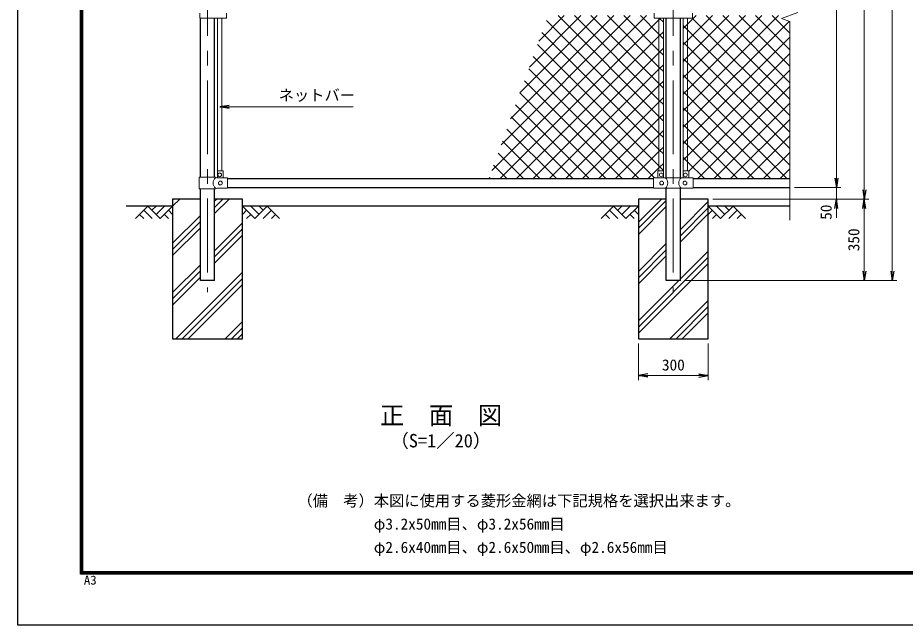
# Model space of a CAD drawing. Units: millimetres, scale not verified. Extents: x -4200 to 4200, y -2970 to 2970.
# Drawn here: x -4200 to -389, y -2970 to -361 of the extents above; entities that cross this region are included whole.
import ezdxf
from ezdxf.enums import TextEntityAlignment as Align

# ---------------------------------------------------------------- set-up
doc = ezdxf.new("R2010")
doc.units = ezdxf.units.MM
doc.header["$LTSCALE"] = 10
doc.linetypes.add('USER1', pattern=[50.8, 31.75, -6.35, 6.35, -6.35])
for name, color, linetype, lineweight in [('0-0_D-TTL-TXT', 7, 'Continuous', 25), ('0-3_D-BMK', 2, 'USER1', 13), ('0-4_D-STR1', 1, 'Continuous', 25), ('0-5_D-STR-DIM', 7, 'Continuous', 13), ('0-8_D-DCR-HCH', 7, 'Continuous', 13), ('0-9_D-STR4', 7, 'Continuous', 25), ('0-A_D-BGD', 7, 'Continuous', 25), ('0-B_D-STR3', 3, 'Continuous', 13), ('0-C_D-STR-TXT', 7, 'Continuous', 13), ('0-D_D-STR2', 7, 'Continuous', 13), ('0-E_D-TTL', 7, 'Continuous', 25)]:
    doc.layers.add(name, color=color, linetype=linetype, lineweight=lineweight)
doc.layers.add('0-6_0', color=7, linetype='Continuous')
doc.styles.add('ＭＳ ゴシック', font='')
doc.styles.get('ＭＳ ゴシック').set_extended_font_data('MS Gothic')

# ---------------------------------------------------------------- blocks, each defined once
blk = doc.blocks.new('_Open')
at = {"layer": '0-6_0'}
blk.add_line((-10, 1.667), (0, 0), dxfattribs=at)
blk.add_lwpolyline([(-10, -1.667), (0, 0), (-10, 0)], dxfattribs=at)

msp = doc.modelspace()

# ---------------------------------------------------------------- linework, layer by layer
at = {"layer": '0-3_D-BMK'}
for p, q in [((-3384.65, 1910.23), (-3384.65, -1539.77)), ((-1384.65, 1910.23), (-1384.65, -1539.77))]:
    msp.add_line(p, q, dxfattribs=at)
at = {"layer": '0-4_D-STR1'}
for p, q in [((-3414.9, -1045.67), (-3414.9, -362.27)), ((-3354.4, -1045.67), (-3354.4, -362.27)), ((-1414.9, -1048.37), (-1414.9, -362.07)), ((-1354.4, -1048.37), (-1354.4, -362.07)), ((-3299.65, -1051.77), (-1469.65, -1051.77)), ((-1299.65, -1051.77), (-884.65, -1051.77)), ((-3414.9, -1489.77), (-3414.9, -1095.67)), ((-3354.4, -1489.77), (-3354.4, -1095.67)), ((-3299.65, -1089.77), (-1469.65, -1089.77)), ((-1354.4, -1489.77), (-1354.4, -1093.17)), ((-1299.65, -1089.77), (-884.65, -1089.77)), ((-3354.4, -1489.77), (-3414.9, -1489.77)), ((-1359.25, -1489.77), (-1410.05, -1489.77))]:
    msp.add_line(p, q, dxfattribs=at)
msp.add_lwpolyline([(-1354.4, -1489.77), (-1414.9, -1489.77), (-1414.9, -1093.17)], dxfattribs=at)
at = {"layer": '0-5_D-STR-DIM'}
for p, q in [((-684.65, 1820.23), (-684.65, -1049.77)), ((-564.65, 1820.23), (-564.65, -1099.77)), ((-444.65, 1820.23), (-444.65, -1449.77)), ((-919.89, -364.6), (-849.42, -338.95)), ((-884.65, -377.42), (-919.89, -364.6)), ((-884.65, -377.42), (-884.65, -1229.77)), ((-684.65, -1049.77), (-684.65, -1009.77)), ((-864.65, -1089.77), (-664.65, -1089.77)), ((-864.65, -1089.77), (-664.65, -1089.77)), ((-684.65, -1089.77), (-684.65, -1139.77)), ((-1214.65, -1139.77), (-664.65, -1139.77)), ((-1214.65, -1139.77), (-544.65, -1139.77)), ((-1214.65, -1139.77), (-544.65, -1139.77)), ((-684.65, -1179.77), (-684.65, -1219.77)), ((-564.65, -1179.77), (-564.65, -1449.77)), ((-1334.4, -1489.77), (-424.65, -1489.77)), ((-1334.4, -1489.77), (-544.65, -1489.77)), ((-1534.65, -1759.77), (-1534.65, -1917.09)), ((-1234.65, -1759.77), (-1234.65, -1917.09)), ((-1494.65, -1897.09), (-1274.65, -1897.09))]:
    msp.add_line(p, q, dxfattribs=at)
at = {"layer": '0-8_D-DCR-HCH'}
for p, q in [((-3534.65, -1170.23), (-3504.2, -1139.77)), ((-3534.65, -1143.71), (-3530.72, -1139.77)), ((-3354.4, -1202.11), (-3292.07, -1139.77)), ((-3354.4, -1175.59), (-3318.58, -1139.77)), ((-3354.4, -1149.08), (-3345.1, -1139.77)), ((-1534.65, -1238.52), (-1435.91, -1139.77)), ((-3641.08, -1169.77), (-3694.29, -1222.99)), ((-3641.08, -1169.77), (-3587.87, -1222.99)), ((-3623.34, -1187.51), (-3605.6, -1169.77)), ((-3605.6, -1205.25), (-3570.13, -1169.77)), ((-3587.87, -1222.99), (-3534.65, -1169.77)), ((-3181.44, -1222.99), (-3234.65, -1169.77)), ((-3163.7, -1205.25), (-3199.18, -1169.77)), ((-3128.23, -1169.77), (-3181.44, -1222.99)), ((-3145.87, -1187.6), (-3163.7, -1169.77)), ((-3128.23, -1169.77), (-3075.02, -1222.99)), ((-1641.08, -1169.77), (-1694.29, -1222.99)), ((-1641.08, -1169.77), (-1587.87, -1222.99)), ((-1623.34, -1187.51), (-1605.6, -1169.77)), ((-1605.6, -1205.25), (-1570.13, -1169.77)), ((-1587.87, -1222.99), (-1534.65, -1169.77)), ((-1534.65, -1265.03), (-1414.9, -1145.28)), ((-1534.65, -1291.55), (-1414.9, -1171.8)), ((-1354.4, -1270.4), (-1234.65, -1150.65)), ((-1354.4, -1296.91), (-1234.65, -1177.16)), ((-1181.44, -1222.99), (-1234.65, -1169.77)), ((-1163.7, -1205.25), (-1199.18, -1169.77)), ((-1128.23, -1169.77), (-1181.44, -1222.99)), ((-1145.87, -1187.6), (-1163.7, -1169.77)), ((-1128.23, -1169.77), (-1075.02, -1222.99)), ((-3676.55, -1205.25), (-3658.73, -1222.99)), ((-3658.82, -1187.51), (-3623.18, -1222.99)), ((-3570.13, -1205.25), (-3552.31, -1222.99)), ((-3552.39, -1187.51), (-3534.65, -1205.17)), ((-3534.65, -1329.33), (-3414.9, -1209.58)), ((-3216.92, -1187.51), (-3234.65, -1205.17)), ((-3199.18, -1205.25), (-3217, -1222.99)), ((-3110.49, -1187.51), (-3146.13, -1222.99)), ((-3092.76, -1205.25), (-3110.57, -1222.99)), ((-1676.55, -1205.25), (-1658.73, -1222.99)), ((-1658.82, -1187.51), (-1623.18, -1222.99)), ((-1570.13, -1205.25), (-1552.31, -1222.99)), ((-1552.39, -1187.51), (-1534.65, -1205.17)), ((-1354.4, -1323.43), (-1234.65, -1203.68)), ((-1216.92, -1187.51), (-1234.65, -1205.17)), ((-1199.18, -1205.25), (-1217, -1222.99)), ((-1110.49, -1187.51), (-1146.13, -1222.99)), ((-1092.76, -1205.25), (-1110.57, -1222.99)), ((-3534.65, -1355.84), (-3414.9, -1236.09)), ((-3354.4, -1361.21), (-3234.65, -1241.46)), ((-3534.65, -1382.36), (-3414.9, -1262.61)), ((-3354.4, -1387.73), (-3234.65, -1267.98)), ((-3354.4, -1414.24), (-3234.65, -1294.49)), ((-1534.65, -1450.65), (-1414.9, -1330.9)), ((-1534.65, -1477.16), (-1414.9, -1357.41)), ((-1354.4, -1482.53), (-1234.65, -1362.78)), ((-1534.65, -1503.68), (-1414.9, -1383.93)), ((-1534.65, -1689.3), (-1234.65, -1389.3)), ((-3534.65, -1541.46), (-3414.9, -1421.71)), ((-1534.65, -1715.81), (-1234.65, -1415.81)), ((-3534.65, -1567.98), (-3414.9, -1448.23)), ((-3534.65, -1594.49), (-3414.9, -1474.74)), ((-3520.84, -1739.77), (-3234.65, -1453.59)), ((-3494.32, -1739.77), (-3234.65, -1480.11)), ((-3467.8, -1739.77), (-3234.65, -1506.62)), ((-1534.65, -1662.78), (-1361.65, -1489.77)), ((-1399.52, -1739.77), (-1234.65, -1574.91)), ((-1373, -1739.77), (-1234.65, -1601.43)), ((-1346.48, -1739.77), (-1234.65, -1627.95)), ((-3308.7, -1739.77), (-3234.65, -1665.72)), ((-3282.19, -1739.77), (-3234.65, -1692.24)), ((-3255.67, -1739.77), (-3234.65, -1718.76))]:
    msp.add_line(p, q, dxfattribs=at)
at = {"layer": '0-9_D-STR4'}
for p, q in [((-3414.9, -1139.77), (-3534.65, -1139.77)), ((-3234.65, -1139.77), (-3354.4, -1139.77)), ((-1414.9, -1139.77), (-1534.65, -1139.77)), ((-1234.65, -1139.77), (-1354.4, -1139.77))]:
    msp.add_line(p, q, dxfattribs=at)
for points in [[(-3534.65, -1139.77), (-3534.65, -1739.77), (-3234.65, -1739.77), (-3234.65, -1139.77)], [(-1534.65, -1139.77), (-1534.65, -1739.77), (-1234.65, -1739.77), (-1234.65, -1139.77)]]:
    msp.add_lwpolyline(points, dxfattribs=at)
at = {"layer": '0-A_D-BGD'}
for p, q in [((-3534.65, -1169.77), (-3734.65, -1169.77)), ((-1534.65, -1169.77), (-3234.65, -1169.77)), ((-884.65, -1169.77), (-1234.65, -1169.77))]:
    msp.add_line(p, q, dxfattribs=at)
at = {"layer": '0-B_D-STR3'}
for p, q in [((-3417.45, -341.27), (-3417.45, -362.27)), ((-3302.65, -341.27), (-3302.65, -362.27)), ((-1467.15, -341.47), (-1467.15, -362.07)), ((-1302.15, -341.47), (-1302.15, -362.07)), ((-3417.45, -362.27), (-3302.65, -362.27)), ((-3342.15, -1019.35), (-3342.15, -362.27)), ((-3323.15, -1018.67), (-3323.15, -362.27)), ((-1467.15, -362.07), (-1302.15, -362.07)), ((-1446.15, -1018.67), (-1446.15, -362.07)), ((-1427.15, -1019.35), (-1427.15, -362.07)), ((-1342.15, -1019.35), (-1342.15, -362.07)), ((-1323.15, -1018.67), (-1323.15, -362.07)), ((-3342.65, -1020.67), (-3342.65, -1048.67)), ((-3340.65, -1018.67), (-3319.65, -1018.67)), ((-3317.65, -1020.67), (-3317.65, -1048.67)), ((-1451.65, -1048.67), (-1451.65, -1020.67)), ((-1428.65, -1018.67), (-1449.65, -1018.67)), ((-1426.65, -1048.67), (-1426.65, -1020.67)), ((-1342.65, -1048.67), (-1342.65, -1020.67)), ((-1340.65, -1018.67), (-1319.65, -1018.67)), ((-1317.65, -1048.67), (-1317.65, -1020.67)), ((-3420.75, -1045.67), (-3350.85, -1045.67)), ((-3420.75, -1045.67), (-3420.75, -1095.67)), ((-3344.85, -1048.67), (-3350.85, -1045.67)), ((-3344.85, -1048.67), (-3299.65, -1048.67)), ((-3299.65, -1092.67), (-3299.65, -1048.67)), ((-1469.65, -1048.67), (-1418.45, -1048.67)), ((-1469.65, -1092.67), (-1469.65, -1048.67)), ((-1418.45, -1048.17), (-1350.85, -1048.17)), ((-1350.85, -1048.17), (-1349.85, -1048.67)), ((-1350.85, -1048.67), (-1299.65, -1048.67)), ((-1299.65, -1092.67), (-1299.65, -1048.67)), ((-3420.75, -1095.67), (-3350.85, -1095.67)), ((-3344.85, -1092.67), (-3350.85, -1095.67)), ((-3344.85, -1092.67), (-3299.65, -1092.67)), ((-1469.65, -1092.67), (-1418.45, -1092.67)), ((-1418.45, -1093.17), (-1419.45, -1092.67)), ((-1350.85, -1092.67), (-1299.65, -1092.67))]:
    msp.add_line(p, q, dxfattribs=at)
msp.add_lwpolyline([(-1418.45, -1093.17), (-1350.85, -1093.17), (-1349.85, -1092.67)], dxfattribs=at)
for centre in [(-3332.65, -1035.67), (-1436.65, -1035.67), (-1332.65, -1035.67), (-3329.65, -1070.67), (-1434.65, -1070.67), (-1334.65, -1070.67)]:
    msp.add_circle(centre, 8, dxfattribs=at)
for centre, radius, start, end in [((-3340.65, -1020.67), 2, 90, 180), ((-3319.65, -1020.67), 2, 0, 90), ((-1449.65, -1020.67), 2, 90, 180), ((-1428.65, -1020.67), 2, 0, 90), ((-1340.65, -1020.67), 2, 90, 180), ((-1319.65, -1020.67), 2, 0, 90), ((-3332.27, -1070.67), 28.8, 130.19176, 229.80824), ((-1437.04, -1070.67), 28.8, 310.19176, 49.80824), ((-1332.27, -1070.67), 28.8, 130.19176, 229.80824)]:
    msp.add_arc(centre, radius, start, end, dxfattribs=at)
at = {"layer": '0-C_D-STR-TXT'}
msp.add_line((-2758.78, -743.87), (-3329.9, -743.87), dxfattribs=at)
at = {"layer": '0-D_D-STR2'}
for p, q in [((-2164.65, -1017.28), (-1499.14, -351.77)), ((-2124.18, -906.1), (-1569.85, -351.77)), ((-2083.72, -794.93), (-1640.56, -351.77)), ((-2043.25, -683.75), (-1711.27, -351.77)), ((-2002.79, -572.58), (-1781.98, -351.77)), ((-1962.32, -461.4), (-1852.69, -351.77)), ((-1446.15, -856.09), (-1929.91, -372.34)), ((-1446.15, -785.38), (-1879.76, -351.77)), ((-1446.15, -714.67), (-1809.05, -351.77)), ((-1446.15, -643.96), (-1738.34, -351.77)), ((-1446.15, -573.25), (-1667.63, -351.77)), ((-1446.15, -502.54), (-1596.92, -351.77)), ((-1446.15, -431.83), (-1526.21, -351.77)), ((-1427.15, -380.12), (-1445.2, -362.07)), ((-1323.15, -387.92), (-1287.01, -351.77)), ((-1323.15, -458.63), (-1216.3, -351.77)), ((-1323.15, -529.34), (-1145.59, -351.77)), ((-1323.15, -600.05), (-1074.88, -351.77)), ((-1323.15, -670.76), (-1004.17, -351.77)), ((-1323.15, -741.47), (-933.45, -351.77)), ((-884.65, -781.2), (-1303.78, -362.07)), ((-884.65, -710.48), (-1243.37, -351.77)), ((-884.65, -639.77), (-1172.65, -351.77)), ((-884.65, -569.06), (-1101.94, -351.77)), ((-884.65, -498.35), (-1031.23, -351.77)), ((-884.65, -427.64), (-960.52, -351.77)), ((-1342.15, -406.92), (-1323.15, -387.92)), ((-1323.15, -413.41), (-1342.15, -394.41)), ((-884.65, -851.91), (-1323.15, -413.41)), ((-2057.72, -1051.77), (-1446.15, -440.21)), ((-1446.15, -926.8), (-1948.78, -424.18)), ((-1446.15, -440.21), (-1427.15, -421.21)), ((-1427.15, -450.83), (-1446.15, -431.83)), ((-1323.15, -882.89), (-884.65, -444.39)), ((-1446.15, -997.51), (-1967.64, -476.02)), ((-1446.15, -510.92), (-1427.15, -491.92)), ((-1342.15, -477.63), (-1323.15, -458.63)), ((-1323.15, -484.12), (-1342.15, -465.12)), ((-884.65, -922.62), (-1323.15, -484.12)), ((-1987.01, -1051.77), (-1446.15, -510.92)), ((-1465.7, -1048.67), (-1986.51, -527.86)), ((-1427.15, -521.54), (-1446.15, -502.54)), ((-1342.15, -548.34), (-1323.15, -529.34)), ((-1323.15, -953.61), (-884.65, -515.11)), ((-1446.15, -581.63), (-1427.15, -562.63)), ((-1323.15, -554.83), (-1342.15, -535.83)), ((-884.65, -993.33), (-1323.15, -554.83)), ((-1533.31, -1051.77), (-2005.38, -579.71)), ((-1916.3, -1051.77), (-1446.15, -581.63)), ((-1427.15, -592.25), (-1446.15, -573.25)), ((-1342.15, -619.05), (-1323.15, -600.05)), ((-1323.15, -625.54), (-1342.15, -606.54)), ((-1318.17, -1019.34), (-884.65, -585.82)), ((-1604.03, -1051.77), (-2024.25, -631.55)), ((-1446.15, -652.34), (-1427.15, -633.34)), ((-1427.15, -662.96), (-1446.15, -643.96)), ((-896.92, -1051.77), (-1323.15, -625.54)), ((-1674.74, -1051.77), (-2043.12, -683.39)), ((-1845.59, -1051.77), (-1446.15, -652.34)), ((-1342.15, -689.76), (-1323.15, -670.76)), ((-1323.15, -696.25), (-1342.15, -677.25)), ((-1279.9, -1051.77), (-884.65, -656.53)), ((-1774.88, -1051.77), (-1446.15, -723.05)), ((-1446.15, -723.05), (-1427.15, -704.05)), ((-1427.15, -733.67), (-1446.15, -714.67)), ((-967.63, -1051.77), (-1323.15, -696.25)), ((-1745.45, -1051.77), (-2061.99, -735.23)), ((-1342.15, -760.47), (-1323.15, -741.47)), ((-1323.15, -766.96), (-1342.15, -747.96)), ((-1209.19, -1051.77), (-884.65, -727.24)), ((-1816.16, -1051.77), (-2080.86, -787.07)), ((-1704.17, -1051.77), (-1446.15, -793.76)), ((-1446.15, -793.76), (-1427.15, -774.76)), ((-1427.15, -804.38), (-1446.15, -785.38)), ((-1038.34, -1051.77), (-1323.15, -766.96)), ((-1138.48, -1051.77), (-884.65, -797.95)), ((-1323.15, -837.67), (-1342.15, -818.67)), ((-1109.05, -1051.77), (-1323.15, -837.67)), ((-1886.87, -1051.77), (-2099.73, -838.91)), ((-1633.45, -1051.77), (-1446.15, -864.47)), ((-1446.15, -864.47), (-1427.15, -845.47)), ((-1427.15, -875.09), (-1446.15, -856.09)), ((-1067.77, -1051.77), (-884.65, -868.66)), ((-1957.58, -1051.77), (-2118.6, -890.76)), ((-1342.15, -901.89), (-1323.15, -882.89)), ((-1323.15, -908.38), (-1342.15, -889.38)), ((-1179.76, -1051.77), (-1323.15, -908.38)), ((-2028.29, -1051.77), (-2137.46, -942.6)), ((-1562.74, -1051.77), (-1446.15, -935.18)), ((-1446.15, -935.18), (-1427.15, -916.18)), ((-1427.15, -945.8), (-1446.15, -926.8)), ((-997.06, -1051.77), (-884.65, -939.37)), ((-1446.15, -1005.89), (-1427.15, -986.89)), ((-1342.15, -972.61), (-1323.15, -953.61)), ((-1323.15, -979.09), (-1342.15, -960.09)), ((-1250.47, -1051.77), (-1323.15, -979.09)), ((-2099, -1051.77), (-2156.33, -994.44)), ((-1492.03, -1051.77), (-1446.15, -1005.89)), ((-1427.15, -1016.51), (-1446.15, -997.51)), ((-926.35, -1051.77), (-884.65, -1010.08)), ((-2169.71, -1051.77), (-2175.2, -1046.28))]:
    msp.add_line(p, q, dxfattribs=at)
for points in [[(-2128.43, -1051.77), (-1446.15, -369.5), (-1438.73, -362.07)], [(-1342.15, -831.18), (-1323.15, -812.18), (-887.4, -376.43)]]:
    msp.add_lwpolyline(points, dxfattribs=at)
at = {"layer": '0-E_D-TTL', "color": 2}
msp.add_lwpolyline([(-4199.68, 2970.23), (4200.32, 2970.23), (4200.32, -2969.77), (-4199.68, -2969.77)], close=True, dxfattribs=at)
at = {"layer": '0-E_D-TTL'}
for points in [[(-3929.68, 2750.23), (3930.32, 2750.23), (3930.32, -2749.77), (-3929.68, -2749.77)], [(-3927.18, 2747.73), (3927.82, 2747.73), (3927.82, -2747.27), (-3927.18, -2747.27)], [(-3924.68, 2745.23), (3925.32, 2745.23), (3925.32, -2744.77), (-3924.68, -2744.77)], [(-3922.18, 2742.73), (3922.82, 2742.73), (3922.82, -2742.27), (-3922.18, -2742.27)], [(-3919.68, 2740.23), (3920.32, 2740.23), (3920.32, -2739.77), (-3919.68, -2739.77)]]:
    msp.add_lwpolyline(points, close=True, dxfattribs=at)

# ---------------------------------------------------------------- block references
at = {"layer": '0-5_D-STR-DIM', "xscale": 4, "yscale": 4}
for p, rotation in [((-684.65, -1089.77), 270), ((-684.65, -1089.77), 270), ((-564.65, -1139.77), 270), ((-684.65, -1139.77), 90), ((-564.65, -1139.77), 90), ((-564.65, -1489.77), 270), ((-444.65, -1489.77), 270), ((-1534.65, -1897.09), 180)]:
    msp.add_blockref('_Open', p, dxfattribs=dict(at, rotation=rotation))
msp.add_blockref('_Open', (-1234.65, -1897.09), dxfattribs=at)
at = {"layer": '0-C_D-STR-TXT', "xscale": 4, "yscale": 4, "rotation": 180}
msp.add_blockref('_Open', (-3331.9, -743.87), dxfattribs=at)

# ---------------------------------------------------------------- texts
at = {"layer": '0-0_D-TTL-TXT', "style": 'ＭＳ ゴシック'}
for s, height, p in [('正\u3000面\u3000図', 76.98, (-2644.55, -2130.17)), ('（S=1／20）', 57.7, (-2599.07, -2223.36)), ('（備\u3000考）本図に使用する菱形金網は下記規格を選択出来ます。', 48.09, (-2998.8, -2473.38)), ('\u3000\u3000\u3000\u3000\u3000φ3.2x50mm目、φ3.2x56mm目', 48.09, (-2998.8, -2573.38)), ('\u3000\u3000\u3000\u3000\u3000φ2.6x40mm目、φ2.6x50mm目、φ2.6x56mm目', 48.09, (-2998.8, -2673.38))]:
    msp.add_text(s, height=height, dxfattribs=at).set_placement(p, align=Align.BOTTOM_LEFT)
at = {"layer": '0-5_D-STR-DIM', "style": 'ＭＳ ゴシック'}
for s, p in [('50', (-690.26, -1228.66)), ('350', (-571.4, -1363.65))]:
    msp.add_text(s, height=48.09, rotation=90, dxfattribs=at).set_placement(p, align=Align.BOTTOM_LEFT)
msp.add_text('300', height=48.09, dxfattribs=at).set_placement((-1433.53, -1890.34), align=Align.BOTTOM_LEFT)
at = {"layer": '0-C_D-STR-TXT', "style": 'ＭＳ ゴシック'}
msp.add_text('ネットバー', height=48.09, dxfattribs=at).set_placement((-3079.34, -731.92), align=Align.BOTTOM_LEFT)
at = {"layer": '0-E_D-TTL', "style": 'ＭＳ ゴシック', "width": 1.05}
msp.add_text('A3', height=38.48, dxfattribs=at).set_placement((-3915.77, -2806.58), align=Align.BOTTOM_LEFT)

doc.saveas('drawing.dxf')
